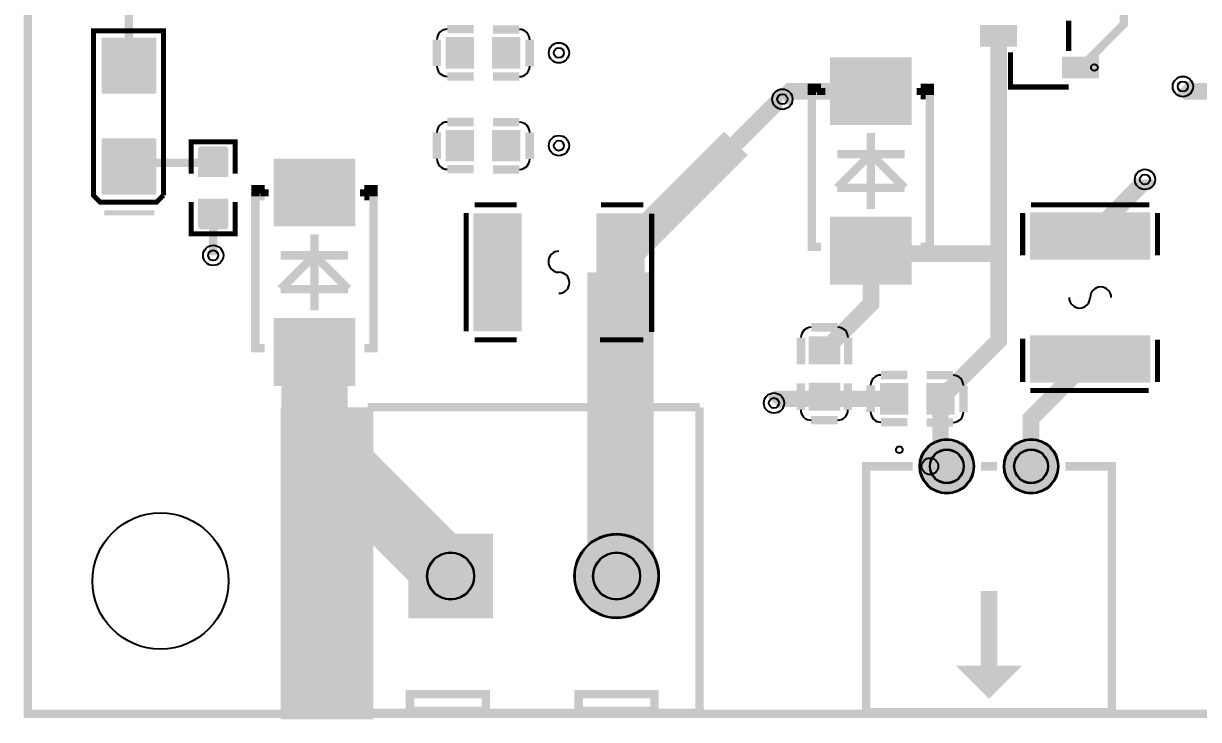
# Model space of a CAD drawing. Header units: millimetres. Extents: x -0.1 to 70.1, y -74.2 to 0.1.
# Drawn here: x -0.13 to 35.27, y -74.17 to -53.22 of the extents above; entities that cross this region are included whole.
import ezdxf

# ---------------------------------------------------------------- set-up
doc = ezdxf.new("R2010")
doc.units = ezdxf.units.MM
for name, color, linetype, true_color in [('BoardOutLine', 7, 'Continuous', 0xff00ff), ('BottomSolderMaskLayer', 7, 'Continuous', 0xaa00ff), ('Document', 7, 'Continuous', 0xffffff), ('Hole', 7, 'Continuous', 0x222222), ('Multi-Layer', 7, 'Continuous', 0xc0c0c0), ('TopLayer', 7, 'Continuous', 0xff0000), ('TopPasteMaskLayer', 7, 'Continuous', 0x808080), ('TopSilkLayer', 7, 'Continuous', 0xffcc00), ('TopSolderMaskLayer', 7, 'Continuous', 0x800080)]:
    doc.layers.add(name, color=color, linetype=linetype, true_color=true_color)

msp = doc.modelspace()

# ---------------------------------------------------------------- hatches: boundary and pattern name
at = {"layer": 'BottomSolderMaskLayer'}
for points in [[(26.860655321310684, -66.54813309626616, 1), (28.51145542291089, -66.54813309626616, 1)], [(29.400660401320817, -66.54813309626616, 1), (31.05146050292102, -66.54813309626616, 1)], [(11.46398246990043, -68.57472669138895), (14.014808487681421, -68.57472669138895), (14.014808487681421, -71.12555270916994), (11.46398246990043, -71.12555270916994)], [(16.463995427990938, -69.85013970027944, 1), (19.01479552959114, -69.85013970027944, 1)]]:
    msp.add_hatch(color=256, dxfattribs=at).paths.add_polyline_path(points)
at = {"layer": 'Document'}
for points in [[(3.548006096012159, -54.78201676403353), (2.548006096012273, -54.78201676403353), (2.548006096012273, -54.93200406400808), (3.548006096012159, -54.93200406400808)], [(3.123012446024859, -54.55699771399543), (2.9729997459994593, -54.55699771399543), (2.9729997459994593, -55.15699771399545), (3.123012446024859, -55.15699771399545)], [(25.5195072390145, -54.811176022352015), (25.5195072390145, -55.82717805435607), (25.265506731013375, -55.82717805435607), (25.265506731013375, -54.811176022352015)], [(3.123012446024859, -57.45702311404614), (2.9729997459994593, -57.45702311404614), (2.9729997459994593, -56.85702311404623), (3.123012446024859, -56.85702311404623)], [(8.755499110998244, -57.85918211836429), (8.755499110998244, -58.87518415036834), (8.501498602997344, -58.87518415036834), (8.501498602997344, -57.85918211836429)], [(25.52710185420392, -59.442646685293425), (25.52710185420392, -60.45864871729748), (25.273101346202793, -60.45864871729748), (25.273101346202793, -59.442646685293425)], [(24.898501397002974, -59.83726187452373), (25.914503429007027, -59.83726187452373), (25.914503429007027, -60.09126238252475), (24.898501397002974, -60.09126238252475)], [(8.763093726187435, -62.490652781305585), (8.763093726187435, -63.50665481330964), (8.509093218186536, -63.50665481330964), (8.509093218186536, -62.490652781305585)], [(8.134493268986716, -62.88526797053589), (9.15049530099077, -62.88526797053589), (9.15049530099077, -63.139268478536906), (8.134493268986716, -63.139268478536906)], [(28.70604521209043, -72.54813309626616), (28.70604521209043, -70.29814579629158), (29.206070612141275, -70.29814579629158), (29.206070612141275, -72.54813309626616)], [(27.956057912115966, -72.54813309626616), (29.95605791211574, -72.54813309626616), (29.95605791211574, -72.548158496317), (28.95605791211574, -73.548158496317)]]:
    msp.add_hatch(color=256, dxfattribs=at).paths.add_polyline_path(points)
at = {"layer": 'Multi-Layer'}
for points in [[(26.886055372110786, -66.54813309626616, 1), (28.486055372110787, -66.54813309626616, 1)], [(29.426060452120918, -66.54813309626616, 1), (31.02606045212092, -66.54813309626616, 1)], [(11.48938277876573, -68.60012700025402), (13.989408178816348, -68.60012700025402), (13.989408178816348, -71.10015240030475), (11.48938277876573, -71.10015240030475)], [(16.48939547879104, -69.85013970027944, 1), (18.98939547879104, -69.85013970027944, 1)]]:
    msp.add_hatch(color=256, dxfattribs=at).paths.add_polyline_path(points)
at = {"layer": 'TopLayer'}
for points in [[(28.710007620015176, -53.294005588011146), (29.780010160020538, -53.294005588011146), (29.780010160020538, -53.89400558801117), (28.710007620015176, -53.89400558801117)], [(2.2480060960122046, -55.307112014224), (2.2480060960122046, -53.67211074422153), (3.848006096012341, -53.67211074422153), (3.848006096012341, -55.307112014224)], [(13.416002032004144, -54.552019304038595), (12.616002032003962, -54.552019304038595), (12.616002032003962, -53.65199390398777), (13.416002032004144, -53.65199390398777)], [(14.816002032004008, -54.552019304038595), (14.016002032004053, -54.552019304038595), (14.016002032004053, -53.65199390398777), (14.816002032004008, -53.65199390398777)], [(26.60010160020306, -54.25801371602745), (26.60010160020306, -56.25801371602745), (24.200101600203197, -56.25801371602745), (24.200101600203197, -54.25801371602745)], [(31.180010160020174, -54.24396748793504), (32.250012700025536, -54.24396748793504), (32.250012700025536, -54.84396748793495), (31.180010160020174, -54.84396748793495)], [(13.416002032004144, -57.34602489204974), (12.616002032003962, -57.34602489204974), (12.616002032003962, -56.44599949199892), (13.416002032004144, -56.44599949199892)], [(14.816002032004008, -57.34602489204974), (14.016002032004053, -57.34602489204974), (14.016002032004053, -56.44599949199892), (14.816002032004008, -56.44599949199892)], [(2.2480060960122046, -58.34191008382027), (2.2480060960122046, -56.70690881381756), (3.848006096012341, -56.70690881381756), (3.848006096012341, -58.34191008382027)], [(6.020015240030489, -57.815976631953276), (5.156007112014322, -57.815976631953276), (5.156007112014322, -57.00949961899914), (6.020015240030489, -57.00949961899914)], [(9.83609347218703, -57.30601981203961), (9.83609347218703, -59.30601981203961), (7.43609347218694, -59.30601981203961), (7.43609347218694, -57.30601981203961)], [(6.020015240030489, -58.51600203200405), (5.156007112014322, -58.51600203200405), (5.156007112014322, -59.32247904495807), (6.020015240030489, -59.32247904495807)], [(14.851993903987704, -58.95638811277627), (14.851993903987704, -62.45560071120144), (13.44533909067809, -62.45560071120144), (13.44533909067809, -58.95638811277627)], [(17.15201930403873, -58.95638811277627), (17.15201930403873, -62.45560071120144), (18.558674117348346, -62.45560071120144), (18.558674117348346, -58.95638811277627)], [(26.60010160020306, -59.057861315722675), (26.60010160020306, -61.05786131572256), (24.200101600203197, -61.05786131572256), (24.200101600203197, -59.057861315722675)], [(33.753594107188064, -60.317983235966494), (30.254381508763117, -60.317983235966494), (30.254381508763117, -58.91132842265688), (33.753594107188064, -58.91132842265688)], [(9.83609347218703, -62.105867411734835), (9.83609347218703, -64.10586741173472), (7.43609347218694, -64.10586741173472), (7.43609347218694, -62.105867411734835)], [(33.753594107188064, -62.61800863601718), (30.254381508763117, -62.61800863601718), (30.254381508763117, -64.0246634493268), (33.753594107188064, -64.0246634493268)], [(23.552984505969107, -63.45400050800106), (23.552984505969107, -62.65400050800099), (24.453009906019815, -62.65400050800099), (24.453009906019815, -63.45400050800106)], [(23.552984505969107, -64.85400050800104), (23.552984505969107, -64.05400050800108), (24.453009906019815, -64.05400050800108), (24.453009906019815, -64.85400050800104)], [(25.697002794005584, -64.0659893319787), (26.49700279400554, -64.0659893319787), (26.49700279400554, -64.96601473202952), (25.697002794005584, -64.96601473202952)], [(27.097002794005675, -64.0659893319787), (27.89700279400563, -64.0659893319787), (27.89700279400563, -64.96601473202952), (27.097002794005675, -64.96601473202952)]]:
    msp.add_hatch(color=256, dxfattribs=at).paths.add_polyline_path(points)
at = {"layer": 'TopPasteMaskLayer'}
for points in [[(28.710007620015176, -53.294005588011146), (29.780010160020538, -53.294005588011146), (29.780010160020538, -53.89400558801117), (28.710007620015176, -53.89400558801117)], [(2.347980695961496, -55.307035814071696), (2.7185166370333036, -55.307035814071696), (2.8185166370333263, -55.20703581407167), (2.8185166370333263, -54.85113030226057), (2.9185166370332354, -54.75113030226055), (3.177470154940238, -54.75113030226055), (3.2774701549403744, -54.85113030226057), (3.2774701549403744, -55.20703581407167), (3.3774955549911283, -55.307035814071696), (3.7480060960122046, -55.307035814071696), (3.848006096012341, -55.20703581407167), (3.848006096012341, -53.772034544069015), (3.7480060960122046, -53.67200914401826), (2.347980695961496, -53.67200914401826), (2.2479806959614734, -53.772034544069015), (2.2479806959614734, -55.20703581407167)], [(13.416002032004144, -54.552019304038595), (12.616002032003962, -54.552019304038595), (12.616002032003962, -53.65199390398777), (13.416002032004144, -53.65199390398777)], [(14.816002032004008, -54.552019304038595), (14.016002032004053, -54.552019304038595), (14.016002032004053, -53.65199390398777), (14.816002032004008, -53.65199390398777)], [(26.60010160020306, -54.25801371602745), (26.60010160020306, -56.25801371602745), (24.200101600203197, -56.25801371602745), (24.200101600203197, -54.25801371602745)], [(31.180010160020174, -54.24396748793504), (32.250012700025536, -54.24396748793504), (32.250012700025536, -54.84396748793495), (31.180010160020174, -54.84396748793495)], [(13.416002032004144, -57.34602489204974), (12.616002032003962, -57.34602489204974), (12.616002032003962, -56.44599949199892), (13.416002032004144, -56.44599949199892)], [(14.816002032004008, -57.34602489204974), (14.016002032004053, -57.34602489204974), (14.016002032004053, -56.44599949199892), (14.816002032004008, -56.44599949199892)], [(3.7480060960122046, -56.70701041402083), (3.3774955549911283, -56.70701041402083), (3.277495554990992, -56.80701041402074), (3.277495554990992, -57.16291592583184), (3.177495554991083, -57.26291592583186), (2.9185166370332354, -57.26291592583186), (2.8185166370333263, -57.16291592583184), (2.8185166370333263, -56.80701041402074), (2.7185166370333036, -56.70701041402083), (2.3480060960122273, -56.70701041402083), (2.2480060960122046, -56.80701041402074), (2.2480060960122046, -58.242011684023396), (2.3480060960122273, -58.34201168402342), (3.7480060960122046, -58.34201168402342), (3.848006096012341, -58.242011684023396), (3.848006096012341, -56.80701041402074)], [(5.138023876047782, -56.97096774193551), (5.138023876047782, -57.770967741935465), (5.188036576073046, -57.82098044196084), (5.416002032004144, -57.82098044196084), (5.416002032004144, -57.45097790195575), (5.745999491998873, -57.45097790195575), (5.745999491998873, -57.82098044196084), (5.9880365760732275, -57.82098044196084), (6.038023876047646, -57.770967741935465), (6.038023876047646, -56.97096774193551), (5.9880365760732275, -56.92098044196098), (5.188036576073046, -56.92098044196098)], [(9.83609347218703, -57.30601981203961), (9.83609347218703, -59.30601981203961), (7.43609347218694, -59.30601981203961), (7.43609347218694, -57.30601981203961)], [(5.188036576073046, -58.52098044196089), (5.416002032004144, -58.52098044196089), (5.416002032004144, -58.900965201930376), (5.745999491998873, -58.900965201930376), (5.745999491998873, -58.52098044196089), (5.9880365760732275, -58.52098044196089), (6.038023876047646, -58.57096774193542), (6.038023876047646, -59.36096012192024), (5.9880365760732275, -59.41097282194562), (5.188036576073046, -59.41097282194562), (5.138023876047782, -59.36096012192024), (5.138023876047782, -58.57096774193542)], [(14.851993903987704, -59.05638811277629), (14.851993903987704, -60.011125222250485), (14.751993903987795, -60.111125222250394), (14.473736347472595, -60.111125222250394), (14.373736347472686, -60.211125222250416), (14.373736347472686, -61.20086360172718), (14.473736347472595, -61.3008636017272), (14.751993903987795, -61.3008636017272), (14.851993903987704, -61.400863601727224), (14.851993903987704, -62.35560071120142), (14.751993903987795, -62.45560071120144), (13.545339090678226, -62.45560071120144), (13.44533909067809, -62.35560071120142), (13.44533909067809, -59.05638811277629), (13.545339090678226, -58.95638811277627), (14.751993903987795, -58.95638811277627)], [(17.15201930403873, -59.05638811277629), (17.15201930403873, -60.011125222250485), (17.25201930403864, -60.111125222250394), (17.53027686055384, -60.111125222250394), (17.63027686055375, -60.211125222250416), (17.63027686055375, -61.20086360172718), (17.53027686055384, -61.3008636017272), (17.25201930403864, -61.3008636017272), (17.15201930403873, -61.400863601727224), (17.15201930403873, -62.35560071120142), (17.25201930403864, -62.45560071120144), (18.45867411734821, -62.45560071120144), (18.558674117348346, -62.35560071120142), (18.558674117348346, -59.05638811277629), (18.45867411734821, -58.95638811277627), (17.25201930403864, -58.95638811277627)], [(26.60010160020306, -59.057861315722675), (26.60010160020306, -61.05786131572256), (24.200101600203197, -61.05786131572256), (24.200101600203197, -59.057861315722675)], [(33.653594107188155, -60.317983235966494), (32.69885699771385, -60.317983235966494), (32.59885699771394, -60.21798323596647), (32.59885699771394, -59.939725679451385), (32.49885699771403, -59.83972567945136), (31.50911861823738, -59.83972567945136), (31.409118618237244, -59.939725679451385), (31.409118618237244, -60.21798323596647), (31.309118618237335, -60.317983235966494), (30.354381508763026, -60.317983235966494), (30.254381508763117, -60.21798323596647), (30.254381508763117, -59.0113284226569), (30.354381508763026, -58.91132842265688), (33.653594107188155, -58.91132842265688), (33.753594107188064, -59.0113284226569), (33.753594107188064, -60.21798323596647)], [(9.83609347218703, -62.105867411734835), (9.83609347218703, -64.10586741173472), (7.43609347218694, -64.10586741173472), (7.43609347218694, -62.105867411734835)], [(33.653594107188155, -62.61800863601718), (32.69885699771385, -62.61800863601718), (32.59885699771394, -62.7180086360172), (32.59885699771394, -62.99626619253229), (32.49885699771403, -63.09626619253231), (31.50911861823738, -63.09626619253231), (31.409118618237244, -62.99626619253229), (31.409118618237244, -62.7180086360172), (31.309118618237335, -62.61800863601718), (30.354381508763026, -62.61800863601718), (30.254381508763117, -62.7180086360172), (30.254381508763117, -63.924663449326886), (30.354381508763026, -64.0246634493268), (33.653594107188155, -64.0246634493268), (33.753594107188064, -63.924663449326886), (33.753594107188064, -62.7180086360172)], [(23.552984505969107, -63.45400050800106), (23.552984505969107, -62.65400050800099), (24.453009906019815, -62.65400050800099), (24.453009906019815, -63.45400050800106)], [(23.552984505969107, -64.85400050800104), (23.552984505969107, -64.05400050800108), (24.453009906019815, -64.05400050800108), (24.453009906019815, -64.85400050800104)], [(25.697002794005584, -64.0659893319787), (26.49700279400554, -64.0659893319787), (26.49700279400554, -64.96601473202952), (25.697002794005584, -64.96601473202952)], [(27.097002794005675, -64.0659893319787), (27.89700279400563, -64.0659893319787), (27.89700279400563, -64.96601473202952), (27.097002794005675, -64.96601473202952)]]:
    msp.add_hatch(color=256, dxfattribs=at).paths.add_polyline_path(points)
at = {"layer": 'TopSilkLayer'}
for points in [[(3.809194818389642, -58.84081788163576), (2.306781813563589, -58.84081788163576), (2.306781813563589, -58.993218186436366), (3.809194818389642, -58.993218186436366)], [(7.620015240030398, -64.77012954025906), (10.414020828041657, -64.77012954025906), (10.414020828041657, -74.16814833629667), (7.620015240030398, -74.16814833629667), (7.620015240030398, -64.77012954025906)]]:
    msp.add_hatch(color=256, dxfattribs=at).paths.add_polyline_path(points)
at = {"layer": 'TopSolderMaskLayer'}
for points in [[(28.68460274558106, -53.268596935043206), (29.80540538718651, -53.268596935043206), (29.80540538718651, -53.919397036643545), (28.68460274558106, -53.919397036643545)], [(2.2231497964937716, -55.33306448548376), (2.2231497964937716, -53.64615182133582), (3.8728623955305466, -53.64615182133582), (3.8728623955305466, -55.33306448548376)], [(13.441402082804188, -54.57741433690751), (12.590601981203918, -54.57741433690751), (12.590601981203918, -53.62658740156178), (13.441402082804188, -53.62658740156178)], [(14.84139885699119, -54.57741433690751), (13.990598755391147, -54.57741433690751), (13.990598755391147, -53.62658740156178), (14.84139885699119, -53.62658740156178)], [(26.63058295148835, -54.23684593175642), (26.63058295148835, -56.27917934975653), (24.169622829568425, -56.27917934975653), (24.169622829568425, -54.23684593175642)], [(31.15461010922013, -54.2185588349671), (32.27541275082581, -54.2185588349671), (32.27541275082581, -54.86935893656744), (31.15461010922013, -54.86935893656744)], [(13.441402082804188, -57.371419924918655), (12.590601981203918, -57.371419924918655), (12.590601981203918, -56.42059298957304), (13.441402082804188, -56.42059298957304)], [(14.84139885699119, -57.371419924918655), (13.990598755391147, -57.371419924918655), (13.990598755391147, -56.42059298957304), (14.84139885699119, -56.42059298957304)], [(2.2231497964937716, -58.36786255507991), (2.2231497964937716, -56.68094989093197), (3.8728623955305466, -56.68094989093197), (3.8728623955305466, -58.36786255507991)], [(6.047227237385414, -57.83968464032887), (5.128795114659397, -57.83968464032887), (5.128795114659397, -56.98579011720585), (6.047227237385414, -56.98579011720585)], [(9.866575468634892, -57.28485202776858), (9.866575468634892, -59.327185445768805), (7.405615346714512, -59.327185445768805), (7.405615346714512, -57.28485202776858)], [(6.047227237385414, -58.49229402362846), (5.128795114659397, -58.49229402362846), (5.128795114659397, -59.34618854675148), (6.047227237385414, -59.34618854675148)], [(14.877396247997694, -58.930986218239696), (14.877396247997694, -62.48099891826507), (13.419942250371832, -62.48099891826507), (13.419942250371832, -58.930986218239696)], [(17.12661512546083, -58.930986218239696), (17.12661512546083, -62.48099891826507), (18.584069123086692, -62.48099891826507), (18.584069123086692, -58.930986218239696)], [(26.63058295148835, -59.03669353145153), (26.63058295148835, -61.07902694945176), (24.169622829568425, -61.07902694945176), (24.169622829568425, -59.03669353145153)], [(33.816775707342, -60.328193479667334), (30.191194404905445, -60.328193479667334), (30.191194404905445, -58.90111744146145), (33.816775707342, -58.90111744146145)], [(9.866575468634892, -62.08469962746369), (9.866575468634892, -64.12703304546392), (7.405615346714512, -64.12703304546392), (7.405615346714512, -62.08469962746369)], [(23.52440541655278, -63.47657259615596), (23.52440541655278, -62.63141695028901), (24.48158254381042, -62.63141695028901), (24.48158254381042, -63.47657259615596)], [(33.816775707342, -62.60779839231634), (30.191194404905445, -62.60779839231634), (30.191194404905445, -64.03487443052222), (33.816775707342, -64.03487443052222)], [(23.52440541655278, -64.8765840657129), (23.52440541655278, -64.03142841984618), (24.48158254381042, -64.03142841984618), (24.48158254381042, -64.8765840657129)], [(25.671601130299223, -64.04058139585811), (26.522401231899266, -64.04058139585811), (26.522401231899266, -64.99140833120384), (25.671601130299223, -64.99140833120384)], [(27.071597904486225, -64.04058139585811), (27.92239800608627, -64.04058139585811), (27.92239800608627, -64.99140833120384), (27.071597904486225, -64.99140833120384)], [(26.860655321310684, -66.54813309626616, 1), (28.51145542291089, -66.54813309626616, 1)], [(29.400660401320817, -66.54813309626616, 1), (31.05146050292102, -66.54813309626616, 1)], [(11.46398246990043, -68.57472669138895), (14.014808487681421, -68.57472669138895), (14.014808487681421, -71.12555270916994), (11.46398246990043, -71.12555270916994)], [(16.463995427990938, -69.85013970027944, 1), (19.01479552959114, -69.85013970027944, 1)]]:
    msp.add_hatch(color=256, dxfattribs=at).paths.add_polyline_path(points)

# ---------------------------------------------------------------- linework, layer by layer
at = {"layer": 'BoardOutLine', "const_width": 0.25400050800101603}
msp.add_lwpolyline([(0, 0), (25.146050292100654, 0), (25.146050292100654, -6.096012192024318), (44.958089916179915, -6.096012192024318), (44.958089916179915, 0), (70, 0), (70, -74.00050800101599), (0, -74.00050800101599), (0, 0)], close=True, dxfattribs=at)
at = {"layer": 'BottomSolderMaskLayer'}
for centre, radius in [((27.686055372110786, -66.54813309626616), 0.8254000508001016), ((30.22606045212092, -66.54813309626616), 0.8254000508001016), ((27.686055372110786, -66.54813309626616), 0.5158750317500634), ((30.22606045212092, -66.54813309626616), 0.5158750317500634), ((17.73939547879104, -69.85013970027944), 1.2754000508001015), ((12.739395478791039, -69.85013970027944), 0.7142240284480569), ((17.73939547879104, -69.85013970027944), 0.7142240284480569)]:
    msp.add_circle(centre, radius, dxfattribs=at)
at = {"layer": 'Document'}
for centre, radius in [((32.131064262128575, -54.544069088138144), 0.10007620015240032), ((27.17805435610876, -66.54813309626616), 0.24993649987299976)]:
    msp.add_circle(centre, radius, dxfattribs=at)
at = {"layer": 'Hole'}
for centre in [(16.00203200406395, -54.10210820421639), (34.79806959613916, -55.118110236220446), (22.73304546609097, -55.49911099822202), (16.00203200406395, -56.89611379222754), (33.655067310134655, -57.91211582423159), (5.588011176022292, -60.198120396240824), (22.479044958089844, -64.64312928625861)]:
    msp.add_circle(centre, 0.15240030480060962, dxfattribs=at)
at = {"layer": 'Multi-Layer'}
for centre, radius in [((16.00203200406395, -54.10210820421639), 0.30480060960121924), ((34.79806959613916, -55.118110236220446), 0.30480060960121924), ((22.73304546609097, -55.49911099822202), 0.30480060960121924), ((16.00203200406395, -56.89611379222754), 0.30480060960121924), ((33.655067310134655, -57.91211582423159), 0.30480060960121924), ((5.588011176022292, -60.198120396240824), 0.30480060960121924), ((22.479044958089844, -64.64312928625861), 0.30480060960121924), ((27.686055372110786, -66.54813309626616), 0.8), ((30.22606045212092, -66.54813309626616), 0.8), ((27.686055372110786, -66.54813309626616), 0.5), ((30.22606045212092, -66.54813309626616), 0.5), ((4, -70), 2.0500127000254005), ((17.73939547879104, -69.85013970027944), 1.25), ((12.739395478791039, -69.85013970027944), 0.7000000000000001), ((17.73939547879104, -69.85013970027944), 0.7000000000000001)]:
    msp.add_circle(centre, radius, dxfattribs=at)
at = {"layer": 'TopLayer'}
for points, const_width in [([(3.048006096012159, -54.48971297942592), (3.048006096012159, -48.28298196596393), (3.070891541783112, -48.26009652019309)], 0.25400050800101603), ([(31.48006096012182, -48.25996951993898), (33.01993903987818, -49.79997459994922), (33.01993903987818, -53.23914147828293), (31.71501143002297, -54.544069088138144)], 0.25400050800101603), ([(27.497078994158073, -64.51612903225805), (29.24490728981459, -62.76830073660153), (29.24490728981459, -53.594107188214366)], 0.5), ([(22.73304546609097, -55.49911099822202), (22.974218948437738, -55.25793751587503), (25.400050800101553, -55.25793751587503)], 0.5), ([(34.79799339598685, -55.118008636017294), (34.93792227584436, -55.25793751587503), (37.338100076200135, -55.25793751587503)], 0.5), ([(21.33604267208534, -56.82740665481333), (22.664338328676877, -55.49911099822202), (22.73304546609097, -55.49911099822202)], 0.5), ([(21.33599187198365, -56.82740665481333), (17.85544831089669, -60.30795021590052), (17.85544831089669, -60.70599441198874)], 1), ([(3.048006096012159, -57.52451104902218), (3.1597917195833816, -57.412725425450844), (5.588011176022292, -57.412725425450844)], 0.25400050800101603), ([(32.0039370078739, -59.61452882905769), (33.655067310134655, -57.96339852679705), (33.655067310134655, -57.91211582423159)], 0.5), ([(5.588011176022292, -60.197993395986714), (5.588011176022292, -58.91935483870964)], 0.25400050800101603), ([(17.740005080010178, -69.85001270002533), (17.85544831089669, -69.73456946913893), (17.85544831089669, -60.70599441198874)], 2), ([(24.003048006095923, -63.05410210820423), (25.400050800101553, -61.657099314198604), (25.400050800101553, -60.057785115570255)], 0.5), ([(25.400101600203243, -60.057785115570255), (25.490881381762847, -60.14856489712986), (29.2448564897129, -60.14856489712986)], 0.5), ([(12.740005080010178, -69.85001270002533), (8.636093472186985, -65.74610109220214), (8.636093472186985, -63.10579121158253)], 2), ([(32.00398780797582, -63.32143764287525), (30.22600965201923, -65.09941579883161), (30.22600965201923, -66.54800609601216)], 0.5), ([(22.479044958089844, -64.64312928625861), (22.60604521209052, -64.51612903225805), (26.097053594107138, -64.51612903225805)], 0.5), ([(27.686055372110786, -66.54800609601216), (27.497078994158073, -66.35902971805945), (27.497078994158073, -64.51612903225805)], 0.5)]:
    msp.add_lwpolyline(points, dxfattribs=dict(at, const_width=const_width))
at = {"layer": 'TopSilkLayer'}
for points, const_width in [([(31.356083312166675, -53.13860807721619), (31.356083312166675, -54.04940309880624)], 0.15240030480060962), ([(2.2580391160782938, -58.59700279400556), (2.177978155956339, -58.59700279400556), (1.9780035560071383, -58.39700279400563), (1.9780035560071383, -53.43698247396503), (4.088011176022519, -53.43698247396503), (4.088011176022519, -58.38702057404123)], 0.15001270002540007), ([(13.435737871475794, -53.39197358394722), (12.635763271526457, -53.39197358394722)], 0.25400050800101603), ([(14.011633223266472, -53.39784099568203), (14.811633223266426, -53.39784099568203)], 0.25400050800101603), ([(12.32598425196852, -54.501778003555955), (12.32598425196852, -53.701752603505156)], 0.25400050800101603), ([(15.121463042926052, -54.507620015240036), (15.121463042926052, -53.70764541529081)], 0.25400050800101603), ([(31.356083312166675, -55.13020066040133), (29.603683007365817, -55.13020066040133), (29.603683007365817, -54.08859537719081)], 0.15240030480060962), ([(13.435737871475794, -54.811633223266426), (12.635763271526457, -54.811633223266426)], 0.25400050800101603), ([(14.011633223266472, -54.81744983489966), (14.811633223266426, -54.81744983489966)], 0.25400050800101603), ([(23.89908559817104, -55.16126492252977), (23.622250444500878, -55.16126492252977), (23.622250444500878, -55.37211074422146)], 0.25400050800101603), ([(23.898958597917044, -55.16195072390144), (23.898958597917044, -55.371907543815155)], 0.25400050800101603), ([(26.90127000253983, -55.16195072390144), (26.90127000253983, -55.371907543815155)], 0.25400050800101603), ([(27.178079756159605, -55.371907543815155), (27.178079756159605, -55.16195072390144), (26.90127000253983, -55.16195072390144)], 0.25400050800101603), ([(23.898958597917044, -59.943916687833394), (23.62207264414542, -59.943916687833394), (23.62207264414542, -55.371907543815155), (23.898958597917044, -55.371907543815155)], 0.25400050800101603), ([(26.90127000253983, -55.371907543815155), (27.051079502159155, -55.371907543815155)], 0.25400050800101603), ([(27.051079502159155, -55.371907543815155), (27.178079756159605, -55.371907543815155), (27.178079756159605, -59.943916687833394), (26.90127000253983, -59.943916687833394)], 0.25400050800101603), ([(13.435737871475794, -56.185979171958365), (12.635763271526457, -56.185979171958365)], 0.25400050800101603), ([(14.011633223266472, -56.19184658369318), (14.811633223266426, -56.19184658369318)], 0.25400050800101603), ([(12.32598425196852, -57.295783591567215), (12.32598425196852, -56.495758191516416)], 0.25400050800101603), ([(15.121463042926052, -57.30162560325118), (15.121463042926052, -56.50165100330207)], 0.25400050800101603), ([(25.400076200152398, -56.51490982981966), (25.400076200152398, -58.80091440182889)], 0.25400050800101603), ([(6.248615697231344, -57.739776479552916), (6.248615697231344, -56.7808991617984), (4.92740665481324, -56.7808991617984), (4.92740665481324, -57.739776479552916)], 0.15240030480060962), ([(26.416256032512138, -58.166116332232605), (25.400254000507857, -57.15011430022855), (24.384251968503804, -58.166116332232605)], 0.25400050800101603), ([(26.41615443230876, -57.149987299974555), (24.384074168148345, -57.14991109982225)], 0.25400050800101603), ([(13.435737871475794, -57.60563881127757), (12.635763271526457, -57.60563881127757)], 0.25400050800101603), ([(14.011633223266472, -57.61145542291081), (14.811633223266426, -57.61145542291081)], 0.25400050800101603), ([(26.41607823215645, -58.1659131318263), (24.384074168148345, -58.1659131318263)], 0.25400050800101603), ([(2.2580391160782938, -58.59700279400556), (3.8780289560579604, -58.59700279400556), (4.088011176022519, -58.38702057404123)], 0.15001270002540007), ([(7.134950469901014, -62.991922783845666), (6.858064516128934, -62.991922783845666), (6.858064516128934, -58.419913639827314), (7.134950469901014, -58.419913639827314)], 0.25400050800101603), ([(7.135077470155011, -58.20927101854204), (6.8582423164846205, -58.20927101854204), (6.8582423164846205, -58.42011684023362)], 0.25400050800101603), ([(7.134950469901014, -58.2099568199136), (7.134950469901014, -58.419913639827314)], 0.25400050800101603), ([(10.137261874523801, -58.2099568199136), (10.137261874523801, -58.419913639827314)], 0.25400050800101603), ([(10.414071628143347, -58.419913639827314), (10.414071628143347, -58.2099568199136), (10.137261874523801, -58.2099568199136)], 0.25400050800101603), ([(10.137261874523801, -58.419913639827314), (10.28707137414267, -58.419913639827314)], 0.25400050800101603), ([(10.28707137414267, -58.419913639827314), (10.414071628143347, -58.419913639827314), (10.414071628143347, -62.991922783845666), (10.137261874523801, -62.991922783845666)], 0.25400050800101603), ([(6.248615697231344, -58.5922021844043), (6.248615697231344, -59.55107950215904), (4.92740665481324, -59.55107950215904), (4.92740665481324, -58.5922021844043)], 0.15240030480060962), ([(14.732004064008152, -58.673990347980634), (13.462001524002972, -58.673990347980634)], 0.15240030480060962), ([(17.272009144018284, -58.673990347980634), (18.542011684023237, -58.673990347980634)], 0.15240030480060962), ([(30.22598425196861, -58.673990347980634), (33.7819913639828, -58.673990347980634)], 0.15199390398780802), ([(13.208001016002072, -62.48399796799595), (13.208001016002072, -58.92799085598165)], 0.15199390398780802), ([(18.796012192024364, -62.50375920751844), (18.796012192024364, -58.94775209550414)], 0.15199390398780802), ([(29.971983743967485, -58.92799085598165), (29.971983743967485, -60.197993395986714)], 0.15240030480060962), ([(34.035991871983924, -60.197993395986714), (34.035991871983924, -58.92799085598165)], 0.15240030480060962), ([(8.63606807213614, -59.56291592583193), (8.63606807213614, -61.84892049784105)], 0.25400050800101603), ([(9.652146304292728, -60.197993395986714), (7.620066040132087, -60.19791719583441)], 0.25400050800101603), ([(9.65224790449588, -61.21412242824488), (8.636245872491827, -60.198120396240824), (7.620243840487774, -61.21412242824488)], 0.25400050800101603), ([(9.652070104140194, -61.21391922783846), (7.620066040132087, -61.21391922783846)], 0.25400050800101603), ([(23.603225806451746, -62.363982727965436), (24.403251206502546, -62.363982727965436)], 0.25400050800101603), ([(23.293370586741275, -63.47373634747271), (23.293370586741275, -62.673761747523486)], 0.25400050800101603), ([(24.713030226060255, -63.47373634747271), (24.713030226060255, -62.673761747523486)], 0.25400050800101603), ([(29.971983743967485, -64.00800101600203), (29.971983743967485, -62.70294640589282)], 0.15240030480060962), ([(13.462001524002972, -62.73799847599696), (14.732004064008152, -62.73799847599696)], 0.15240030480060962), ([(18.542011684023237, -62.73799847599696), (17.236957073914027, -62.73799847599696)], 0.15240030480060962), ([(34.035991871983924, -62.73799847599696), (34.035991871983924, -64.00800101600203)], 0.15240030480060962), ([(26.501371602743347, -63.80055880111763), (25.701371602743393, -63.80055880111763)], 0.25400050800101603), ([(27.077266954533798, -63.80637541275087), (27.877241554483135, -63.80637541275087)], 0.25400050800101603), ([(23.28755397510804, -64.04963169926339), (23.28755397510804, -64.84963169926345)], 0.25400050800101603), ([(24.707162814325784, -64.04963169926339), (24.707162814325784, -64.84963169926345)], 0.25400050800101603), ([(25.391541783083767, -64.11038862077726), (25.391541783083767, -64.91036322072637)], 0.25400050800101603), ([(28.1870205740413, -64.11623063246122), (28.1870205740413, -64.91625603251202)], 0.25400050800101603), ([(30.206223012446117, -64.26200152400304), (33.7622301244603, -64.26200152400304)], 0.15199390398780802), ([(10.239395478791039, -64.77012954025906), (10.239395478791039, -73.97015494030984)], 0.25400050800101603), ([(10.239395478791039, -64.77012954025906), (20.23939547879104, -64.77012954025906)], 0.25400050800101603), ([(20.23939547879104, -64.77012954025906), (20.23939547879104, -73.97015494030984)], 0.25400050800101603), ([(23.597383794767666, -65.15946151892297), (24.397358394716775, -65.15946151892297)], 0.25400050800101603), ([(26.501371602743347, -65.22016764033526), (25.701371602743393, -65.22016764033526)], 0.25400050800101603), ([(27.077266954533798, -65.22603505207007), (27.877241554483135, -65.22603505207007)], 0.25400050800101603), ([(31.257302514605044, -66.54813309626616), (32.65608331216663, -66.54813309626616), (32.65608331216663, -73.94818389636782), (25.256032512065076, -73.94818389636782)], 0.25400050800101603), ([(25.25605791211592, -73.94815849631698), (25.25605791211592, -66.54813309626616), (26.65491490983004, -66.54813309626616)], 0.25400050800101603), ([(28.717195834391532, -66.54813309626616), (29.194919989840173, -66.54813309626616)], 0.25400050800101603), ([(10.239395478791039, -73.97015494030984), (20.23939547879104, -73.97015494030984)], 0.25400050800101603)]:
    msp.add_lwpolyline(points, dxfattribs=dict(at, const_width=const_width))
at = {"layer": 'TopSilkLayer', "const_width": 0.25400050800101603}
for points in [[(11.516383032766043, -73.40614681229363), (13.802387604775276, -73.40614681229363), (13.802387604775276, -73.91414782829565), (11.516383032766043, -73.91414782829565), (11.516383032766043, -73.40614681229363)], [(16.596393192786536, -73.40614681229363), (18.88239776479554, -73.40614681229363), (18.88239776479554, -73.91414782829565), (16.596393192786536, -73.91414782829565), (16.596393192786536, -73.40614681229363)]]:
    msp.add_lwpolyline(points, close=True, dxfattribs=at)
at = {"layer": 'TopSilkLayer'}
msp.add_circle((26.256032512065076, -66.04826009652027), 0.10007620015240032, dxfattribs=at)
for centre, radius, start, end in [((12.635814071628147, -53.701803403606846), 0.30982981965963935, 90, 180), ((14.81168402440926, -53.70762001523997), 0.30982981965963935, 359.9953028545985, 90), ((12.635814070587003, -54.5018034036068), 0.30982981965963935, 179.9953028545985, 270), ((14.811684023368116, -54.507620015240036), 0.30982981965963935, 270, 0), ((12.635814071628147, -56.49580899161799), 0.30982981965963935, 90, 180), ((14.81168402440926, -56.50162560325123), 0.30982981965963935, 359.9953028545985, 90), ((12.635814070587003, -57.29580899161806), 0.30982981965963935, 179.9953028545985, 270), ((14.811684023368116, -57.30162560325118), 0.30982981965963935, 270, 0), ((16.002006604013104, -60.3884937769875), 0.31750063500127, 90, 270), ((16.002006604013104, -61.02349504699009), 0.31750063500127, 270, 90), ((32.32148844297694, -61.467995935991894), 0.31750063500127, 0, 180), ((31.686487172974466, -61.467995935991894), 0.31750063500127, 180, 0), ((23.6032004064009, -62.67381254658392), 0.30982981965963935, 90, 180), ((24.40320040640063, -62.67381254762506), 0.30982981965963935, 0, 90), ((25.701320802641703, -64.11038862077726), 0.30982981965963935, 90, 180), ((27.877190755422816, -64.11620523241038), 0.30982981965963935, 359.9953028545985, 90), ((23.597383794767666, -64.84968249936503), 0.30982981965963935, 180.00000000000702, 270), ((24.39738379476762, -64.84968250040617), 0.30982981965963935, 270, 0), ((25.701320801600332, -64.91038862077721), 0.30982981965963935, 179.9953028545985, 270), ((27.877190754381672, -64.91620523241045), 0.30982981965963935, 270, 0)]:
    msp.add_arc(centre, radius, start, end, dxfattribs=at)
at = {"layer": 'TopSolderMaskLayer'}
for centre, radius in [((27.686055372110786, -66.54813309626616), 0.8254000508001016), ((30.22606045212092, -66.54813309626616), 0.8254000508001016), ((27.686055372110786, -66.54813309626616), 0.5158750317500634), ((30.22606045212092, -66.54813309626616), 0.5158750317500634), ((17.73939547879104, -69.85013970027944), 1.2754000508001015), ((12.739395478791039, -69.85013970027944), 0.7142240284480569), ((17.73939547879104, -69.85013970027944), 0.7142240284480569)]:
    msp.add_circle(centre, radius, dxfattribs=at)

doc.saveas('drawing.dxf')
